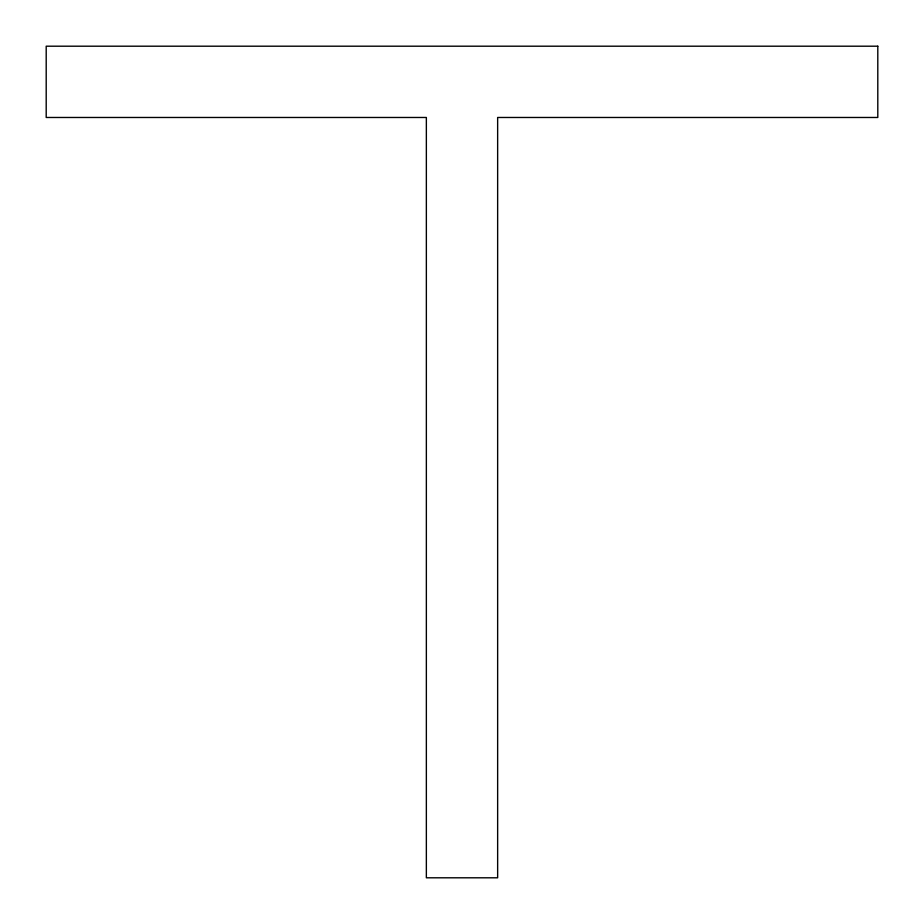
<?xml version="1.0" encoding="UTF-8"?>
<svg xmlns="http://www.w3.org/2000/svg" width="924" height="924" viewBox="0 0 924 924"><rect width="100%" height="100%" fill="white"/><g stroke="black" fill="none" stroke-linecap="round" stroke-linejoin="round"><path stroke-width="1.39" d="M877.8 46.2L46.2 46.2L46.2 117.475L426.357 117.475L426.357 877.8L497.643 877.8L497.643 117.475L877.8 117.475L877.8 46.2"/></g></svg>
